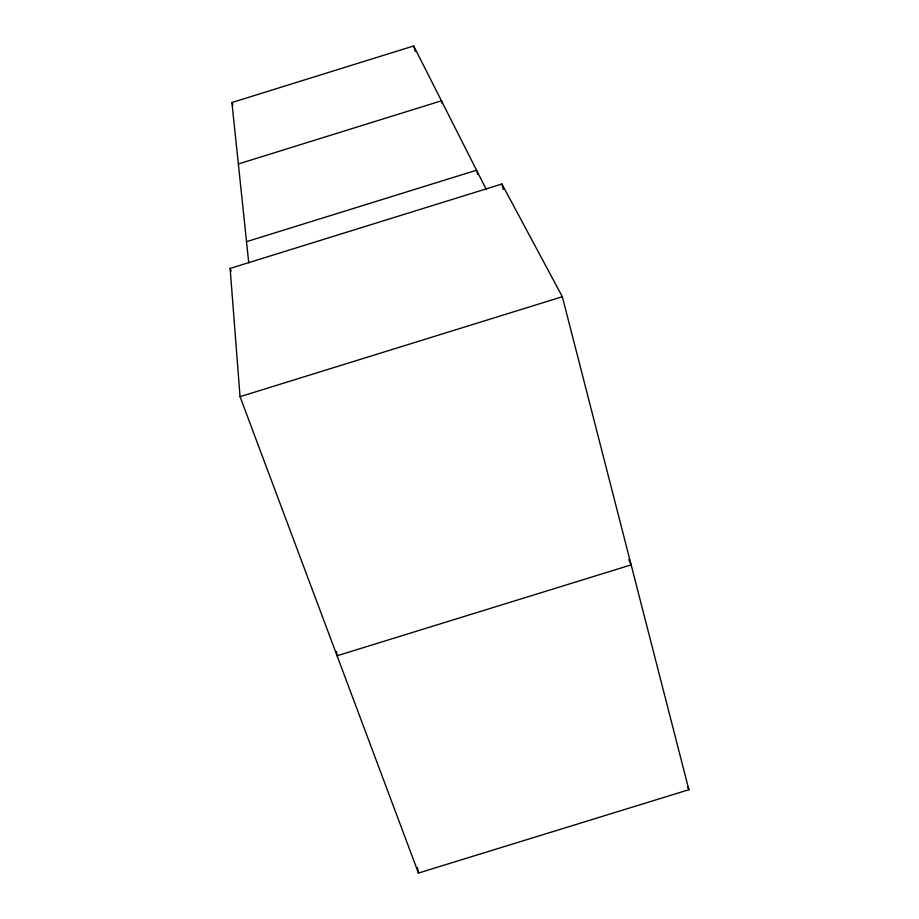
<?xml version="1.0" encoding="UTF-8"?>
<svg xmlns="http://www.w3.org/2000/svg" width="919" height="919" viewBox="0 0 919 919"><rect width="100%" height="100%" fill="white"/><g stroke="black" fill="none" stroke-linecap="round" stroke-linejoin="round"><path stroke-width="1.38" d="M248.75 262.811L231.898 102.526L413.699 45.95L486.231 189.36M238.354 163.961L441.442 100.803L442.211 103.56M246.522 241.674L476.547 170.21L477.685 174.357M230.129 268.417L501.912 184.007L562.336 296.722L688.871 789.72L418.455 873.05L240.043 396.675L230.129 268.417L231.106 271.105M240.043 396.675L562.336 296.722M628.768 559.671L631.169 564.875L337.078 655.764L336.446 651.502M687.757 787.078L688.871 789.72M231.898 102.526L232.829 105.214M413.699 45.95L415.239 51.441M501.912 184.007L503.382 189.544M417.41 867.421L418.455 873.05"/></g></svg>
